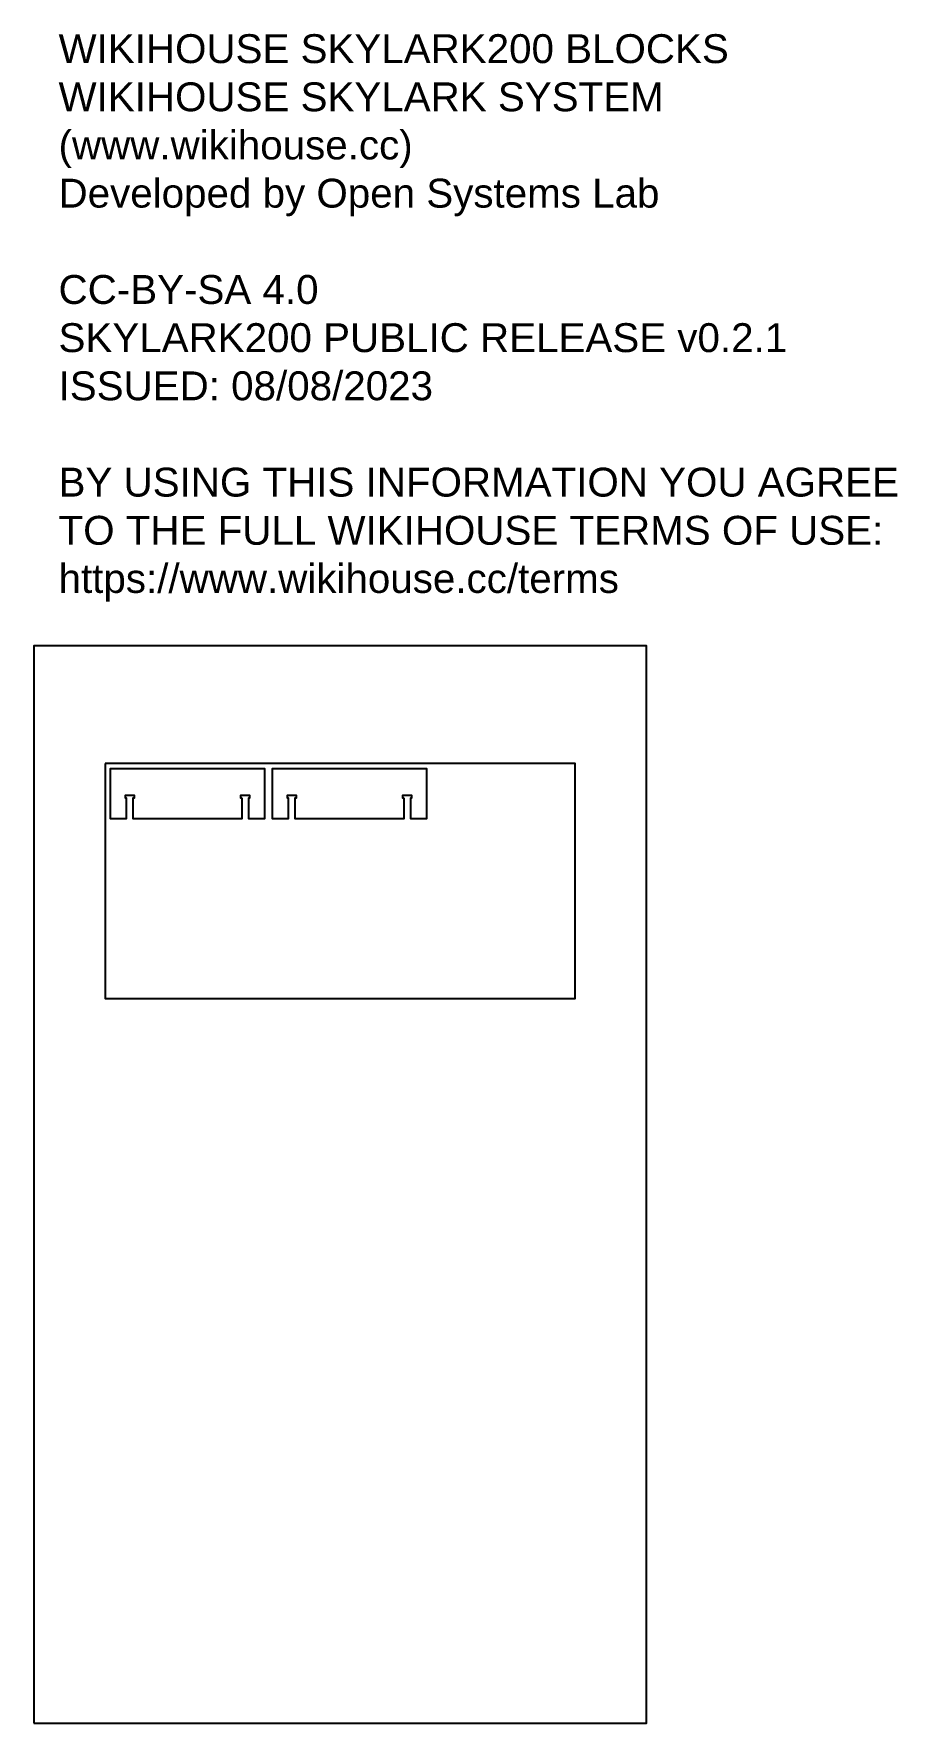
# Model space of a CAD drawing. Extents: x 0 to 4485, y 0 to 8771.
import ezdxf

# ---------------------------------------------------------------- set-up
doc = ezdxf.new("R2010")
doc.units = 0
for name, color, linetype in [('0_SHEET_SPRUCEPLY_2440X122', 1, 'CONTINUOUS'), ('4_ANYTOOL_CUTTHROUGH_OUTSI', 5, 'CONTINUOUS'), ('DONOTCUT', 7, 'CONTINUOUS'), ('README', 1, 'CONTINUOUS')]:
    doc.layers.add(name, color=color, linetype=linetype)
doc.styles.add('ARIAL', font='arial.ttf')

msp = doc.modelspace()

# ---------------------------------------------------------------- linework, layer by layer
at = {"layer": '0_SHEET_SPRUCEPLY_2440X122'}
msp.add_lwpolyline([(371.7, 4982.6), (371.7, 3762.6), (2811.7, 3762.6), (2811.7, 4982.6)], close=True, dxfattribs=at)
at = {"layer": '4_ANYTOOL_CUTTHROUGH_OUTSI', "color": 5}
for points in [[(1080.5, 4804.3), (1080.5, 4694.3), (517, 4694.3), (517, 4804.3), (523, 4804.3), (523, 4816.8), (474.5, 4816.8), (474.5, 4804.3), (480.5, 4804.3), (480.5, 4694.3), (399, 4694.3), (399, 4956.3), (1198.5, 4956.3), (1198.5, 4694.3), (1117, 4694.3), (1117, 4804.3), (1123, 4804.3), (1123, 4816.8), (1074.5, 4816.8), (1074.5, 4804.3)], [(1921.5, 4804.3), (1921.5, 4694.3), (1358, 4694.3), (1358, 4804.3), (1364, 4804.3), (1364, 4816.8), (1315.5, 4816.8), (1315.5, 4804.3), (1321.5, 4804.3), (1321.5, 4694.3), (1240, 4694.3), (1240, 4956.3), (2039.5, 4956.3), (2039.5, 4694.3), (1958, 4694.3), (1958, 4804.3), (1964, 4804.3), (1964, 4816.8), (1915.5, 4816.8), (1915.5, 4804.3)]]:
    msp.add_lwpolyline(points, close=True, dxfattribs=at)
at = {"layer": 'DONOTCUT'}
msp.add_lwpolyline([(0, 0), (3183.4, 0), (3183.4, 5593.4), (0, 5593.4)], close=True, dxfattribs=at)

# ---------------------------------------------------------------- texts
at = {"layer": 'README', "insert": (128.7, 8768.5, 0), "char_height": 150, "width": 8996.739, "attachment_point": 1, "style": 'ARIAL'}
msp.add_mtext('{\\fArial;WIKIHOUSE SKYLARK200 BLOCKS}\\P{\\fArial;WIKIHOUSE SKYLARK SYSTEM}\\P{\\fArial;(www.wikihouse.cc)}\\P{\\fArial;Developed by Open Systems Lab}\\P\\P{\\fArial;CC-BY-SA 4.0}\\P{\\fArial;SKYLARK200 PUBLIC RELEASE v0.2.1}\\P{\\fArial;ISSUED: 08/08/2023}\\P\\P{\\fArial;BY USING THIS INFORMATION YOU AGREE }\\P{\\fArial;TO THE FULL WIKIHOUSE TERMS OF USE:}\\P{\\fArial;https://www.wikihouse.cc/terms}', dxfattribs=at)

doc.saveas('drawing.dxf')
